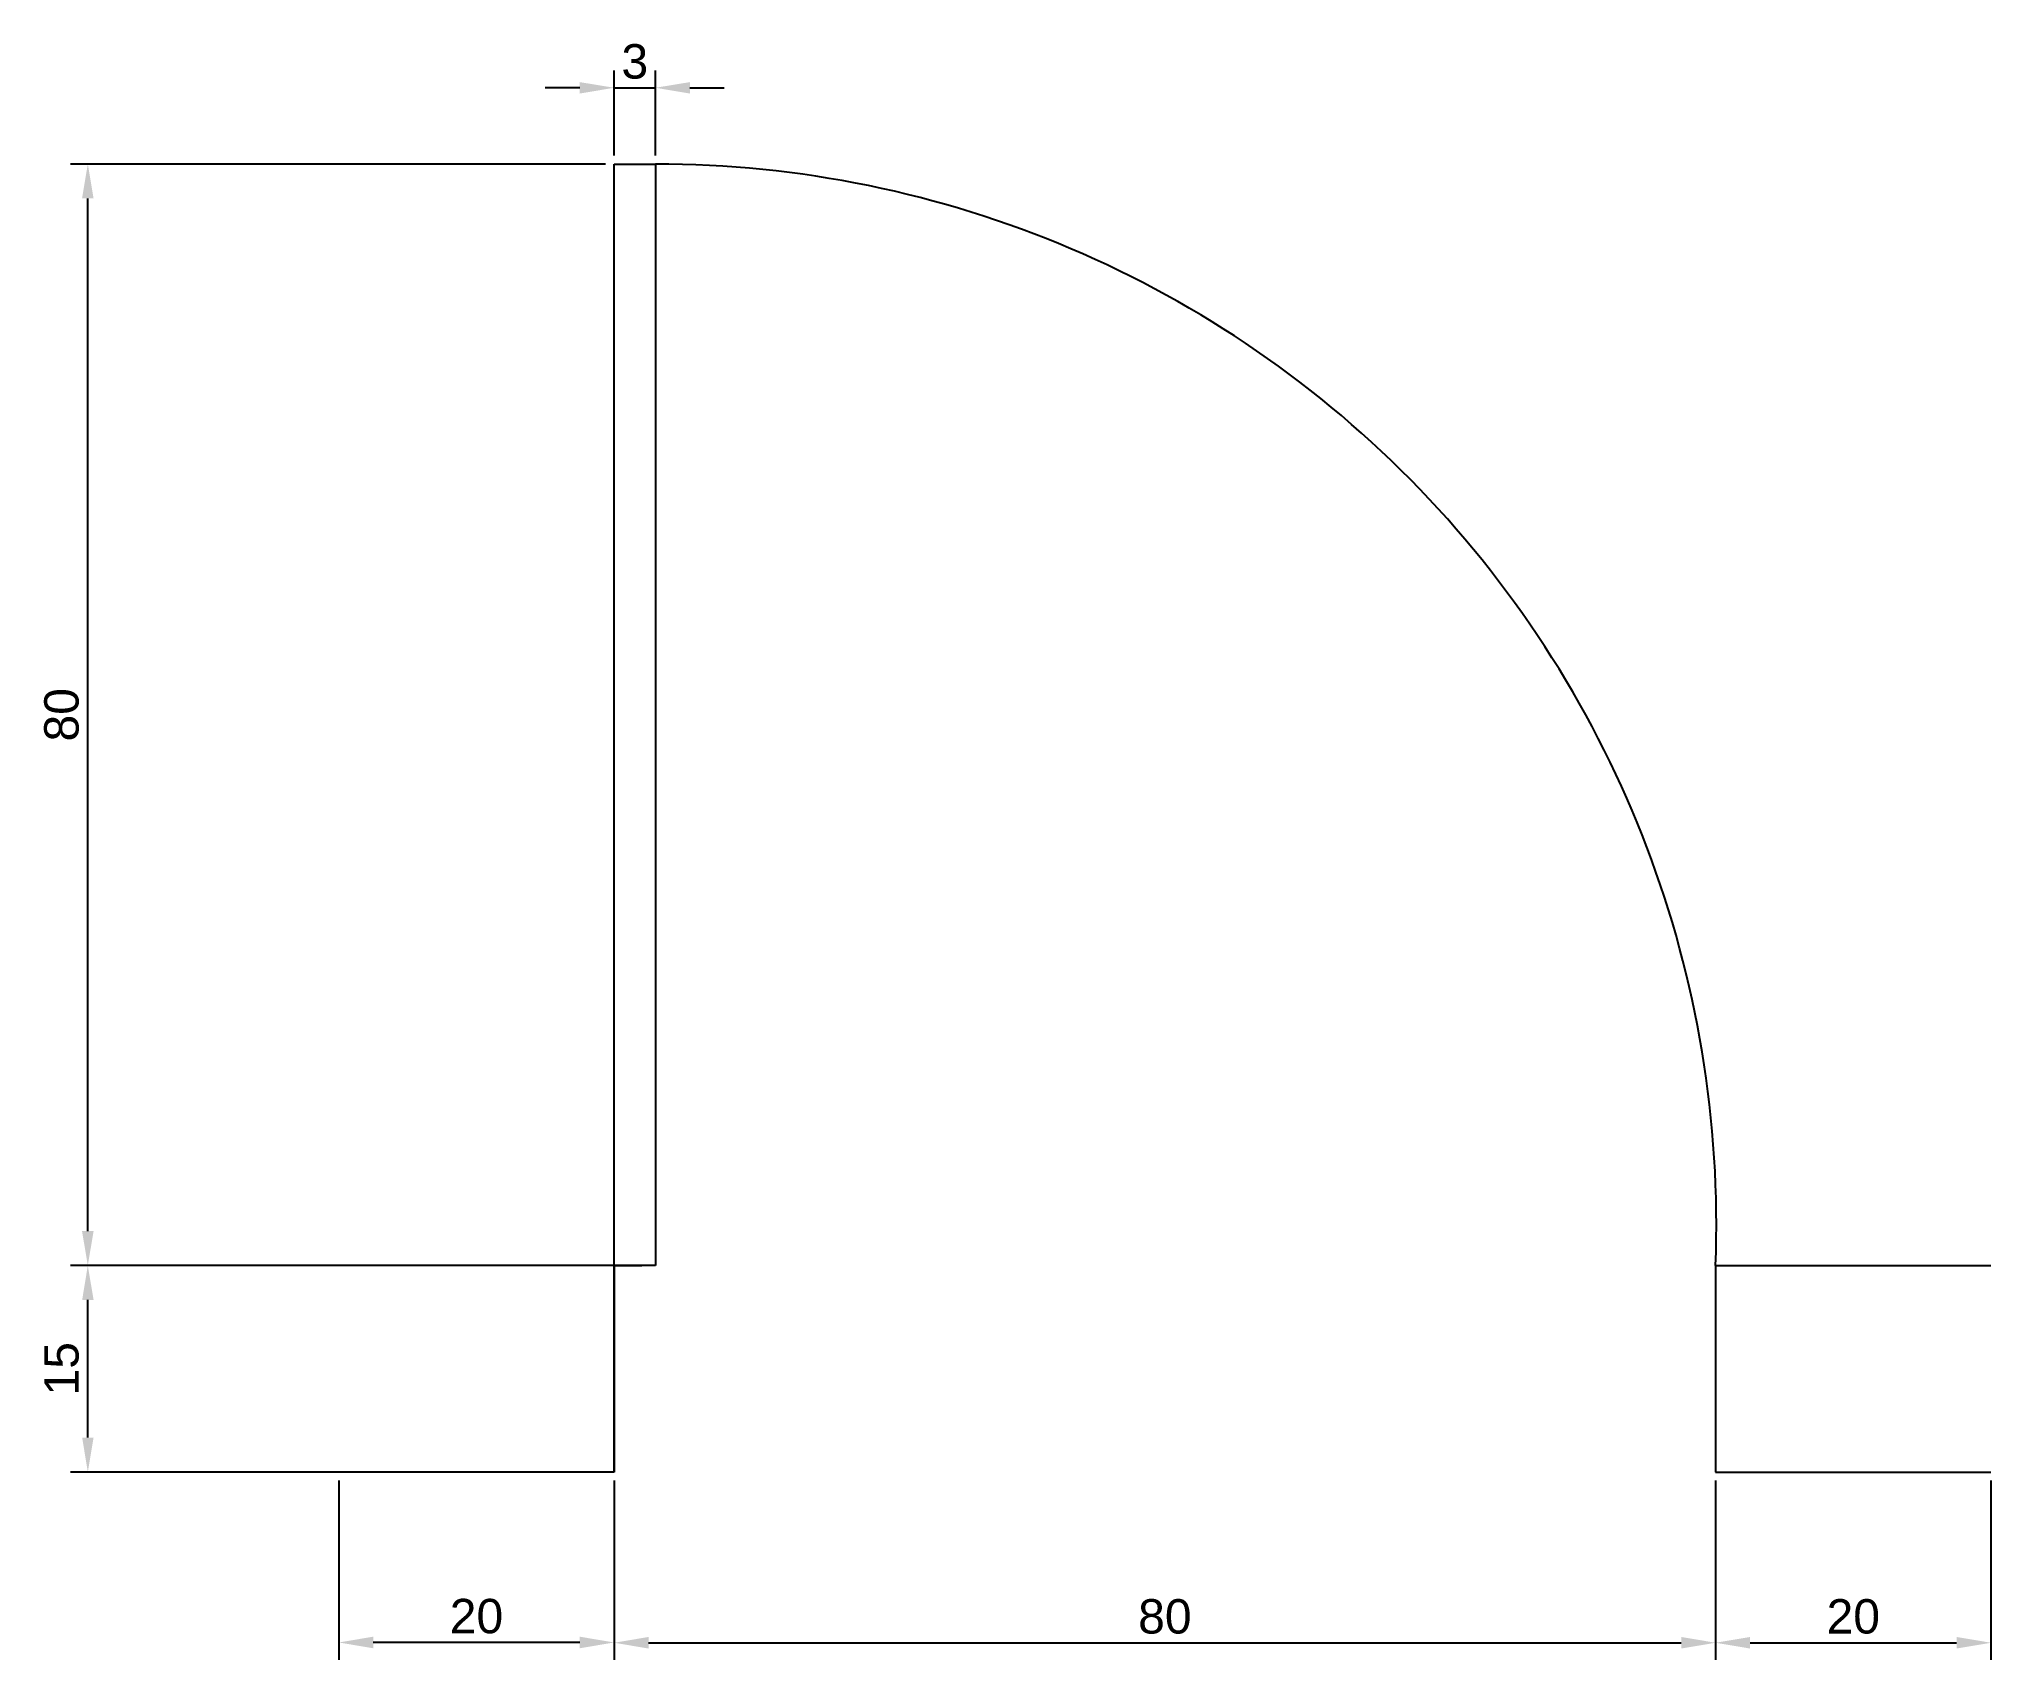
# Model space of a CAD drawing. Header units: millimetres. Extents: x -42 to 100, y -29 to 89.
import ezdxf

# ---------------------------------------------------------------- set-up
doc = ezdxf.new("R2010")
doc.units = ezdxf.units.MM
doc.styles.get("Standard").update_dxf_attribs({"font": 'arial.ttf'})
doc.dimstyles.new('ISO-25', dxfattribs={"dimtxt": 2.5, "dimasz": 2.5, "dimexe": 1.25, "dimexo": 0.625, "dimtad": 1, "dimtxsty": 'Standard', "dimcen": 2.5, "dimadec": 0, "dimazin": 0, "dimtfac": 1, "dimtmove": 0, "dimatfit": 3, "dimfxl": 1, "dimarcsym": 0})

# ---------------------------------------------------------------- blocks, each defined once
blk = doc.blocks.new('*D5')
at = {"color": 0, "lineweight": -2, "transparency": 16777216}
for p, q in [((0, 80.62), (0, 86.79)), ((3, 80.62), (3, 86.79)), ((-2.5, 85.54), (-5, 85.54)), ((0, 85.54), (3, 85.54)), ((5.5, 85.54), (8, 85.54))]:
    blk.add_line(p, q, dxfattribs=at)
at = {"color": 0, "transparency": 16777216}
for points in [[(-2.5, 85.95), (-2.5, 85.12), (0, 85.54)], [(5.5, 85.95), (5.5, 85.12), (3, 85.54)]]:
    blk.add_solid(points, dxfattribs=at)
at = {"layer": 'Defpoints', "color": 0, "transparency": 16777216}
for p in [(3, 85.54), (0, 80), (3, 80)]:
    blk.add_point(p, dxfattribs=at)
at = {"color": 0, "transparency": 16777216, "insert": (1.5, 87.44), "char_height": 2.5, "attachment_point": 5}
blk.add_mtext('3', dxfattribs=at)
blk = doc.blocks.new('*D9')
at = {"color": 0, "lineweight": -2, "transparency": 16777216}
for p, q in [((-0.63, 80), (-39.48, 80)), ((-38.23, 2.5), (-38.23, 77.5)), ((-0.63, 0), (-39.48, 0))]:
    blk.add_line(p, q, dxfattribs=at)
at = {"color": 0, "transparency": 16777216}
for points in [[(-38.65, 77.5), (-37.81, 77.5), (-38.23, 80)], [(-38.65, 2.5), (-37.81, 2.5), (-38.23, 0)]]:
    blk.add_solid(points, dxfattribs=at)
at = {"layer": 'Defpoints', "color": 0, "transparency": 16777216}
for p in [(-38.23, 80), (0, 80), (0, 0)]:
    blk.add_point(p, dxfattribs=at)
at = {"color": 0, "transparency": 16777216, "insert": (-40.13, 40), "char_height": 2.5, "attachment_point": 5, "rotation": 90}
blk.add_mtext('80', dxfattribs=at)
blk = doc.blocks.new('*D11')
at = {"color": 0, "lineweight": -2, "transparency": 16777216}
for p, q in [((-20, -15.62), (-20, -28.63)), ((0, -15.62), (0, -28.63)), ((-2.5, -27.38), (-17.5, -27.38))]:
    blk.add_line(p, q, dxfattribs=at)
at = {"color": 0, "transparency": 16777216}
for points in [[(-17.5, -26.96), (-17.5, -27.8), (-20, -27.38)], [(-2.5, -26.96), (-2.5, -27.8), (0, -27.38)]]:
    blk.add_solid(points, dxfattribs=at)
at = {"layer": 'Defpoints', "color": 0, "transparency": 16777216}
for p in [(-20, -15), (0, -15), (-20, -27.38)]:
    blk.add_point(p, dxfattribs=at)
at = {"color": 0, "transparency": 16777216, "insert": (-10, -25.48), "char_height": 2.5, "attachment_point": 5}
blk.add_mtext('20', dxfattribs=at)
blk = doc.blocks.new('*D12')
at = {"color": 0, "lineweight": -2, "transparency": 16777216}
for p, q in [((-0.63, 0), (-39.48, 0)), ((-38.23, -12.5), (-38.23, -2.5)), ((-0.63, -15), (-39.48, -15))]:
    blk.add_line(p, q, dxfattribs=at)
at = {"color": 0, "transparency": 16777216}
for points in [[(-38.64, -2.5), (-37.81, -2.5), (-38.23, 0)], [(-38.64, -12.5), (-37.81, -12.5), (-38.23, -15)]]:
    blk.add_solid(points, dxfattribs=at)
at = {"layer": 'Defpoints', "color": 0, "transparency": 16777216}
for p in [(-38.23, 0), (0, 0), (0, -15)]:
    blk.add_point(p, dxfattribs=at)
at = {"color": 0, "transparency": 16777216, "insert": (-40.13, -7.5), "char_height": 2.5, "attachment_point": 5, "rotation": 90}
blk.add_mtext('15', dxfattribs=at)
blk = doc.blocks.new('*D13')
at = {"color": 0, "lineweight": -2, "transparency": 16777216}
for p, q in [((80, -15.62), (80, -28.65)), ((100, -15.62), (100, -28.65)), ((82.5, -27.4), (97.5, -27.4))]:
    blk.add_line(p, q, dxfattribs=at)
at = {"color": 0, "transparency": 16777216}
for points in [[(82.5, -26.98), (82.5, -27.82), (80, -27.4)], [(97.5, -26.98), (97.5, -27.82), (100, -27.4)]]:
    blk.add_solid(points, dxfattribs=at)
at = {"layer": 'Defpoints', "color": 0, "transparency": 16777216}
for p in [(80, -15), (100, -15), (100, -27.4)]:
    blk.add_point(p, dxfattribs=at)
at = {"color": 0, "transparency": 16777216, "insert": (90, -25.5), "char_height": 2.5, "attachment_point": 5}
blk.add_mtext('20', dxfattribs=at)
blk = doc.blocks.new('*D14')
at = {"color": 0, "lineweight": -2, "transparency": 16777216}
for p, q in [((0, -28), (0, -28.65)), ((2.5, -27.4), (77.5, -27.4)), ((80, -28), (80, -28.65))]:
    blk.add_line(p, q, dxfattribs=at)
at = {"color": 0, "transparency": 16777216}
for points in [[(2.5, -26.98), (2.5, -27.82), (0, -27.4)], [(77.5, -26.98), (77.5, -27.82), (80, -27.4)]]:
    blk.add_solid(points, dxfattribs=at)
at = {"layer": 'Defpoints', "color": 0, "transparency": 16777216}
for p in [(0, -27.38), (80, -27.38), (80, -27.4)]:
    blk.add_point(p, dxfattribs=at)
at = {"color": 0, "transparency": 16777216, "insert": (40, -25.5), "char_height": 2.5, "attachment_point": 5}
blk.add_mtext('80', dxfattribs=at)

msp = doc.modelspace()

# ---------------------------------------------------------------- linework, layer by layer
for p, q in [((0, 0), (0, 80)), ((0, 80), (3, 80)), ((0, 80), (3, 80)), ((3, 80), (3, 0)), ((0, 0), (-20, 0)), ((0, 0), (0, -15)), ((0, 0), (2, 0)), ((3, 0), (0, 0)), ((0, -15), (0, 0)), ((80, 0), (100, 0)), ((80, 0), (80, -15)), ((0, -15), (-20, -15)), ((80, -15), (100, -15))]:
    msp.add_line(p, q)
msp.add_arc((3, 2.944), 77.056, 357.81062, 90)

# ---------------------------------------------------------------- dimensions: what is measured, and where the dimension line sits
for base, p1, p2, picture, middle in [((3, 85.536), (0, 80), (3, 80), '*D5', (1.5, 87.438)), ((-20, -27.379), (0, -15), (-20, -15), '*D11', (-10, -25.478)), ((100, -27.4), (80, -15), (100, -15), '*D13', (90, -25.498)), ((80, -27.4), (0, -27.379), (80, -27.379), '*D14', (40, -25.498))]:
    dim = msp.add_linear_dim(base=base, p1=p1, p2=p2, dimstyle='ISO-25')
    dim.commit()
    dim.dimension.update_dxf_attribs({"geometry": picture, "text_midpoint": middle})
for base, p1, p2, picture, middle in [((-38.23, 80), (0, 0), (0, 80), '*D9', (-40.132, 40)), ((-38.225, 0), (0, -15), (0, 0), '*D12', (-40.127, -7.5))]:
    dim = msp.add_linear_dim(base=base, p1=p1, p2=p2, angle=90, dimstyle='ISO-25')
    dim.commit()
    dim.dimension.update_dxf_attribs({"geometry": picture, "text_midpoint": middle})

doc.saveas('drawing.dxf')
